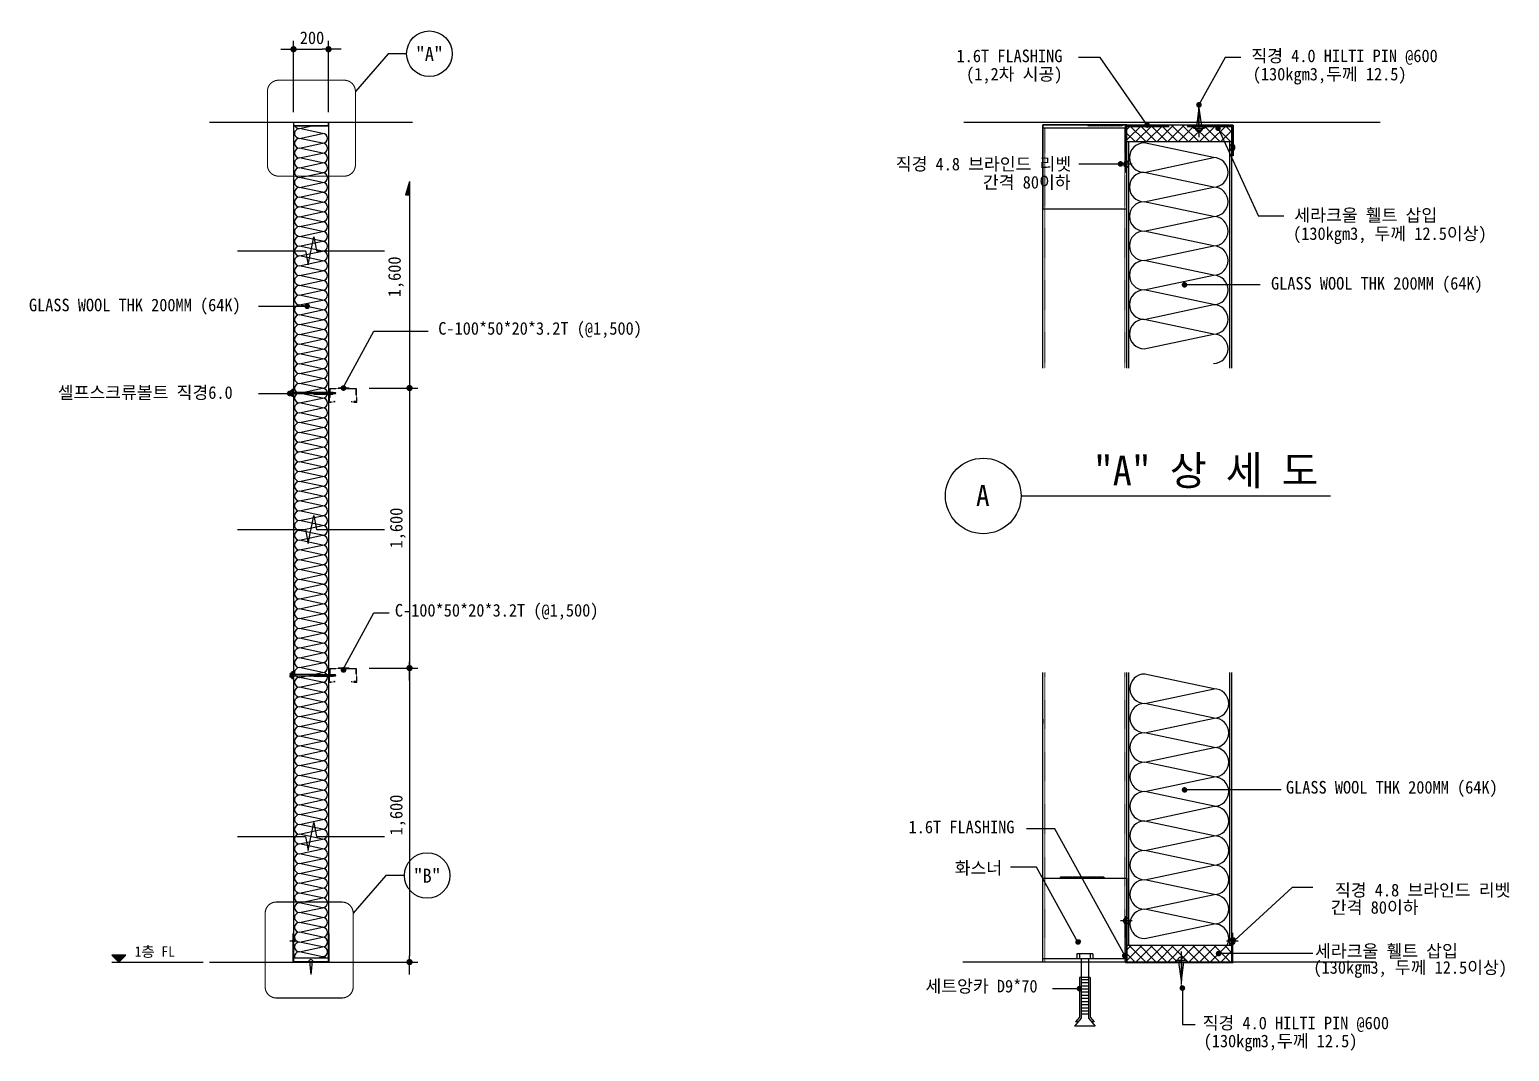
# Model space of a CAD drawing. Header units: millimetres. Extents: x 37538 to 66474, y -29175 to -20683.
# Drawn here: x 59586 to 64870, y -25135 to -21486 of the extents above; entities that cross this region are included whole.
import ezdxf
from ezdxf.enums import TextEntityAlignment as Align

# ---------------------------------------------------------------- set-up
doc = ezdxf.new("R2010")
doc.units = ezdxf.units.MM
doc.header["$MEASUREMENT"] = 0
for name, pattern in [('CEN', [62, 60, -1, 0, -1]), ('DASHDOTX2', [2, 1, -0.5, 0, -0.5]), ('HID', [2, 1.1, -0.9])]:
    doc.linetypes.add(name, pattern=pattern)
doc.layers.get('0').update_dxf_attribs({"linetype": 'CONTINUOUS'})
for name, color, linetype in [('1', 1, 'CONTINUOUS'), ('4', 4, 'CONTINUOUS'), ('A-ELE-7', 7, 'CONTINUOUS'), ('A-INSUL', 8, 'CONTINUOUS'), ('A-잡철-1', 1, 'CONTINUOUS'), ('CEN', 1, 'CEN'), ('F', 6, 'CONTINUOUS'), ('Part', 1, 'CONTINUOUS'), ('SYM-1', 6, 'CONTINUOUS'), ('SYP_RIVET', 6, 'CONTINUOUS'), ('tu', 4, 'CONTINUOUS'), ('W', 3, 'CONTINUOUS'), ('내부글라스울', 3, 'CONTINUOUS'), ('무근', 4, 'CONTINUOUS'), ('무근1', 4, 'CONTINUOUS')]:
    doc.layers.add(name, color=color, linetype=linetype)
for name, color, linetype, lineweight in [('A-DIMS', 7, 'CONTINUOUS', 25), ('A-MKXS-LEAD', 7, 'CONTINUOUS', 25), ('A-MKXS-MAK2', 3, 'DASHDOTX2', 25), ('A-MKXS-TEXT1', 3, 'CONTINUOUS', 25), ('A-MKXS-TEXT2', 7, 'CONTINUOUS', 25), ('A-XXXX-SYMB', 7, 'CONTINUOUS', 25), ('A-XXXX-TXT1', 3, 'CONTINUOUS', 25), ('A-XXXX-TXT2', 3, 'CONTINUOUS', 25)]:
    doc.layers.add(name, color=color, linetype=linetype, lineweight=lineweight)
doc.styles.add('HY울릉도L', font='H2GTRE.TTF')
doc.styles.add('돋움체', font='')
doc.styles.get('돋움체').set_extended_font_data('DotumChe')
doc.dimstyles.new('CDIM', dxfattribs={"dimtxt": 3, "dimasz": 1.5, "dimexe": 2, "dimexo": 1, "dimgap": 1, "dimtad": 1, "dimdec": 0, "dimrnd": 0.5, "dimzin": 0, "dimdsep": 32, "dimlunit": 6, "dimtxsty": 'HY울릉도L', "dimblk1": '_CIDOT', "dimblk2": '_CIDOT', "dimsah": 1, "dimcen": 5.5, "dimclrd": 2, "dimclre": 2, "dimclrt": 7, "dimadec": 0, "dimazin": 0, "dimtfac": 1, "dimtdec": 0, "dimtix": 1, "dimtmove": 2, "dimatfit": 1, "dimldrblk": '_CIDOT', "dimfxl": 1, "dimtolj": 1, "dimtzin": 0, "dimlwd": -1, "dimarcsym": 0})

# ---------------------------------------------------------------- blocks, each defined once
blk = doc.blocks.new('_CIDOT')
at = {"color": 0, "linetype": 'ByBlock'}
blk.add_line((2, 0), (-1, 0), dxfattribs=at)
at = {"color": 0, "linetype": 'ByBlock', "const_width": 0.5}
blk.add_lwpolyline([(-0.25, 0, 1), (0.25, 0, 1)], format="xyb", close=True, dxfattribs=at)
blk = doc.blocks.new('*D136')
at = {"layer": 'A-DIMS', "lineweight": -2, "transparency": 16777216}
for p, q in [((60528.6, -21780.7), (60528.6, -21525.7)), ((60653.6, -21780.7), (60653.6, -21525.7))]:
    blk.add_line(p, q, dxfattribs=at)
at = {"layer": 'A-DIMS', "transparency": 16777216}
blk.add_line((60551.1, -21555.7), (60631.1, -21555.7), dxfattribs=at)
at = {"layer": 'A-DIMS', "transparency": 16777216, "xscale": 22.5, "yscale": 22.5, "zscale": 22.5, "rotation": 180}
blk.add_blockref('_CIDOT', (60528.6, -21555.7), dxfattribs=at)
at = {"layer": 'A-DIMS', "transparency": 16777216, "xscale": 22.5, "yscale": 22.5, "zscale": 22.5}
blk.add_blockref('_CIDOT', (60653.6, -21555.7), dxfattribs=at)
at = {"layer": 'A-DIMS', "color": 3, "transparency": 16777216, "insert": (60594.6, -21515.1), "char_height": 45, "attachment_point": 5, "style": '돋움체'}
blk.add_mtext('\\A1;200', dxfattribs=at)
blk = doc.blocks.new('br')
at = {"layer": 'CEN'}
blk.add_line((-36, 0), (30, 0), dxfattribs=at)
at = {"layer": 'F'}
for p, q in [((-15, 4), (-12, 8)), ((-15, 4), (-11, 0)), ((-15, -4), (-11, 0)), ((-12, 8), (-8, 4)), ((0, 4), (-8, 4)), ((0, 8), (0, -8)), ((-15, -4), (-12, -8)), ((-12, -8), (-8, -4)), ((0, -4), (-8, -4))]:
    blk.add_line(p, q, dxfattribs=at)
blk.add_arc((-2, 0), 8.2, 285.5627, 74.4373, dxfattribs=at)
blk = doc.blocks.new('SY_Pin Fixing')
at = {"layer": 'SYP_RIVET'}
for p, q in [((424304.2, 1008431.4), (424318.8, 1008431.4)), ((424307.2, 1008431.4), (424311.5, 1008385.2)), ((424315.9, 1008431.4), (424311.5, 1008385.2))]:
    blk.add_line(p, q, dxfattribs=at)
blk.add_arc((424311.5, 1008431.3), 7.33, 0.6102, 179.3898, dxfattribs=at)
blk = doc.blocks.new('*D145')
at = {"layer": 'A-DIMS', "lineweight": -2, "transparency": 16777216}
for p, q in [((60798.3, -23765.7), (60972.8, -23765.7)), ((60798.3, -24815.7), (60972.8, -24815.7))]:
    blk.add_line(p, q, dxfattribs=at)
at = {"layer": 'A-DIMS', "transparency": 16777216}
blk.add_line((60942.8, -23788.2), (60942.8, -24793.2), dxfattribs=at)
at = {"layer": 'A-DIMS', "transparency": 16777216, "xscale": 22.5, "yscale": 22.5, "zscale": 22.5}
for p, rotation in [((60942.8, -23765.7), 90), ((60942.8, -24815.7), 270)]:
    blk.add_blockref('_CIDOT', p, dxfattribs=dict(at, rotation=rotation))
at = {"layer": 'A-DIMS', "color": 3, "transparency": 16777216, "insert": (60901, -24290.7), "char_height": 45, "attachment_point": 5, "rotation": 90, "style": '돋움체'}
blk.add_mtext('\\A1;1,600', dxfattribs=at)
blk = doc.blocks.new('*D146')
at = {"layer": 'A-DIMS', "lineweight": -2, "transparency": 16777216}
for p, q in [((60798.3, -22765.7), (60972.8, -22765.7)), ((60798.3, -23765.7), (60972.8, -23765.7))]:
    blk.add_line(p, q, dxfattribs=at)
at = {"layer": 'A-DIMS', "transparency": 16777216}
blk.add_line((60942.8, -22788.2), (60942.8, -23743.2), dxfattribs=at)
at = {"layer": 'A-DIMS', "transparency": 16777216, "xscale": 22.5, "yscale": 22.5, "zscale": 22.5}
for p, rotation in [((60942.8, -22765.7), 90), ((60942.8, -23765.7), 270)]:
    blk.add_blockref('_CIDOT', p, dxfattribs=dict(at, rotation=rotation))
at = {"layer": 'A-DIMS', "color": 3, "transparency": 16777216, "insert": (60901, -23265.7), "char_height": 45, "attachment_point": 5, "rotation": 90, "style": '돋움체'}
blk.add_mtext('\\A1;1,600', dxfattribs=at)
blk = doc.blocks.new('CAP')
at = {"layer": '1'}
for p, q in [((-25104.4, -92805.9), (-25079.4, -92805.9)), ((-25104.4, -92811.9), (-25104.4, -92805.9)), ((-25104.4, -92811.9), (-25079.4, -92811.9)), ((-25104.1, -92811.9), (-25104.1, -92805.9)), ((-25103.4, -92811.9), (-25103.4, -92805.9)), ((-25101.4, -92811.9), (-25101.4, -92805.9)), ((-25099.4, -92805.9), (-25099.4, -92800.6)), ((-25098.4, -92811.9), (-25098.4, -92805.9)), ((-25095.8, -92799.9), (-25087.9, -92799.9)), ((-25095.3, -92805.9), (-25095.3, -92800.6)), ((-25088.3, -92805.9), (-25088.3, -92800.6)), ((-25085.4, -92811.9), (-25085.4, -92805.9)), ((-25084.4, -92805.9), (-25084.4, -92800.6)), ((-25082.4, -92811.9), (-25082.4, -92805.9)), ((-25080.4, -92811.9), (-25080.4, -92805.9)), ((-25079.7, -92811.9), (-25079.7, -92805.9)), ((-25079.4, -92811.9), (-25079.4, -92805.9))]:
    blk.add_line(p, q, dxfattribs=at)
for centre, radius, start, end in [((-25095.6, -92810.1), 10.2, 89.1156, 111.4609), ((-25097.3, -92804.9), 4.68, 64.7955, 115.2045), ((-25091.8, -92808.9), 9.03, 67.193, 112.807), ((-25086.3, -92804.9), 4.68, 64.7955, 115.2045), ((-25088.1, -92810.1), 10.2, 68.5391, 90.8844)]:
    blk.add_arc(centre, radius, start, end, dxfattribs=at)
blk = doc.blocks.new('dafdfaad')
at = {"color": 4}
for p, q in [((2792452.5, 1369243.8), (2792455, 1369246.3)), ((2792452.5, 1369243.8), (2792455, 1369241.3)), ((2792456.3, 1369243.8), (2792452.5, 1369243.8)), ((2792530.1, 1369246.3), (2792455, 1369246.3)), ((2792459, 1369246), (2792455, 1369246.3)), ((2792455, 1369241.3), (2792530.1, 1369241.3)), ((2792456.3, 1369243.8), (2792459.9, 1369241.5)), ((2792461.7, 1369243.1), (2792459, 1369246)), ((2792459.9, 1369241.5), (2792461.7, 1369243.1)), ((2792462.5, 1369247.3), (2792461.5, 1369246.3)), ((2792462.5, 1369240.3), (2792461.5, 1369241.3)), ((2792530.1, 1369247.3), (2792462.5, 1369247.3)), ((2792530.1, 1369240.3), (2792462.5, 1369240.3)), ((2792529.9, 1369246.3), (2792603, 1369246.3)), ((2792529.9, 1369241.3), (2792603, 1369241.3)), ((2792530.1, 1369240.3), (2792530.1, 1369247.3)), ((2792603, 1369253.9), (2792603, 1369233.9)), ((2792605, 1369233.9), (2792605, 1369253.9)), ((2792605, 1369248.9), (2792605.5, 1369248.9)), ((2792605.5, 1369238.9), (2792605, 1369238.9)), ((2792606, 1369248.4), (2792606, 1369247.9)), ((2792606, 1369239.9), (2792606, 1369247.9)), ((2792606, 1369247.9), (2792610.5, 1369247.9)), ((2792610.5, 1369246.4), (2792606, 1369246.4)), ((2792610.5, 1369241.4), (2792606, 1369241.4)), ((2792610.5, 1369239.9), (2792606, 1369239.9)), ((2792606, 1369239.9), (2792606, 1369239.4)), ((2792610.5, 1369246.4), (2792610.9, 1369246.8)), ((2792610.5, 1369246.4), (2792610.9, 1369246.1)), ((2792610.5, 1369241.4), (2792610.9, 1369241.8)), ((2792610.5, 1369241.4), (2792611, 1369240.9)), ((2792611, 1369247.4), (2792611, 1369247.1)), ((2792611, 1369245.7), (2792611, 1369242.1)), ((2792611, 1369240.4), (2792611, 1369240.9))]:
    blk.add_line(p, q, dxfattribs=at)
for centre, start, end in [((2792605.5, 1369248.4), 0, 90), ((2792605.5, 1369239.4), 270, 0), ((2792610.5, 1369247.4), 0, 90), ((2792610.5, 1369240.4), 270, 0), ((2792610.5, 1369247.1), 315, 0), ((2792610.5, 1369245.7), 0, 45), ((2792610.5, 1369242.1), 315, 0)]:
    blk.add_arc(centre, 0.5, start, end, dxfattribs=at)
at = {"layer": '4'}
for p, q in [((2792605, 1369253.9), (2792603, 1369253.9)), ((2792605, 1369233.9), (2792603, 1369233.9))]:
    blk.add_line(p, q, dxfattribs=at)
at = {"layer": '1', "rotation": 270}
blk.add_blockref('CAP', (2885415, 1344152.1), dxfattribs=at)
blk = doc.blocks.new('hilti11')
at = {"color": 2}
for p, q in [((2787254.1, 1365051.3), (2787241.1, 1365051.3)), ((2787241.1, 1365049.3), (2787241.1, 1365051.3)), ((2787241.1, 1365049.3), (2787254.1, 1365049.3)), ((2787247.6, 1365027.3), (2787244.7, 1365049.3)), ((2787247.6, 1365061), (2787247.6, 1365062.1)), ((2787247.6, 1365023.6), (2787247.6, 1365060.6)), ((2787247.6, 1365049.3), (2787247.6, 1365027.3)), ((2787247.6, 1365027.3), (2787250.6, 1365049.3)), ((2787254.1, 1365049.3), (2787254.1, 1365051.3)), ((2787247.6, 1365021.8), (2787247.6, 1365022.9))]:
    blk.add_line(p, q, dxfattribs=at)
blk.add_arc((2787247.6, 1365050.8), 4.53, 6.7329, 173.2671, dxfattribs=at)
blk = doc.blocks.new('DFADFD')
at = {"color": 6}
for p, q in [((3494128.2, -176941.8), (3494128.2, -176922.8)), ((3494128.2, -176922.8), (3494134, -176922.8)), ((3494128.2, -176925.8), (3494134, -176925.8)), ((3494134, -176941.8), (3494134, -176922.8)), ((3494156.4, -176938.8), (3494156.4, -176925.8)), ((3494156.4, -176925.8), (3494203.4, -176925.8)), ((3494203.4, -176925.8), (3494209.2, -176921.1)), ((3494204.7, -176927.8), (3494214.1, -176920.1)), ((3494209.2, -176924.1), (3494209.2, -176921.1)), ((3494214.1, -176944.5), (3494214.1, -176920.1)), ((3494128.2, -176938.8), (3494134, -176938.8)), ((3494128.2, -176941.8), (3494134, -176941.8)), ((3494134, -176927.8), (3494204.7, -176927.8)), ((3494134, -176936.8), (3494204.7, -176936.8)), ((3494156.4, -176938.8), (3494203.4, -176938.8)), ((3494159, -176936.8), (3494159, -176927.8)), ((3494162.7, -176936.8), (3494162.7, -176927.8)), ((3494166.5, -176936.8), (3494166.5, -176927.8)), ((3494170.2, -176936.8), (3494170.2, -176927.8)), ((3494174, -176936.8), (3494174, -176927.8)), ((3494177.7, -176936.8), (3494177.7, -176927.8)), ((3494181.5, -176936.8), (3494181.5, -176927.8)), ((3494185.2, -176936.8), (3494185.2, -176927.8)), ((3494189, -176936.8), (3494189, -176927.8)), ((3494192.7, -176936.8), (3494192.7, -176927.8)), ((3494196.5, -176936.8), (3494196.5, -176927.8)), ((3494200.2, -176936.8), (3494200.2, -176927.8)), ((3494203.4, -176938.8), (3494209.2, -176943.5)), ((3494204.7, -176936.8), (3494214.1, -176944.5)), ((3494209.2, -176943.5), (3494209.2, -176940.5))]:
    blk.add_line(p, q, dxfattribs=at)

msp = doc.modelspace()

# ---------------------------------------------------------------- hatches: boundary and pattern name
at = {"layer": 'A-DIMS'}
h = msp.add_hatch(color=256, dxfattribs=at)
h.dxf.hatch_style = 1
h.paths.add_polyline_path([(60942.8, -22027.6), (60928.6, -22075.7), (60942.8, -22075.7)])
at = {"layer": 'A-MKXS-LEAD'}
h = msp.add_hatch(color=256, dxfattribs=at)
h.dxf.hatch_style = 1
h.paths.add_polyline_path([(63568.8, -21826, -1), (63582.3, -21826, -1)])
h = msp.add_hatch(color=256, dxfattribs=at)
h.dxf.hatch_style = 1
h.paths.add_polyline_path([(63822.8, -21836.4, -1), (63836.3, -21836.4, -1)])
h = msp.add_hatch(color=256, dxfattribs=at)
h.dxf.hatch_style = 1
h.paths.add_polyline_path([(63474.5, -21965.3, -1), (63488, -21965.3, -1)])
h = msp.add_hatch(color=256, dxfattribs=at)
h.dxf.hatch_style = 1
h.paths.add_polyline_path([(63703.1, -22396.1, -1), (63716.7, -22396.1, -1)])
h = msp.add_hatch(color=256, dxfattribs=at)
h.dxf.hatch_style = 1
h.paths.add_polyline_path([(63703.1, -24199.8, -1), (63716.7, -24199.8, -1)])
h = msp.add_hatch(color=256, dxfattribs=at)
h.dxf.hatch_style = 1
h.paths.add_polyline_path([(63324.7, -24742.6, -1), (63338.2, -24742.6, -1)])
h = msp.add_hatch(color=256, dxfattribs=at)
h.dxf.hatch_style = 1
h.paths.add_polyline_path([(63824.8, -24784.6, -1), (63838.3, -24784.6, -1)])
h = msp.add_hatch(color=256, dxfattribs=at)
h.dxf.hatch_style = 1
h.paths.add_polyline_path([(63877.1, -24736.9, -1), (63890.6, -24736.9, -1)])
h = msp.add_hatch(color=256, dxfattribs=at)
h.dxf.hatch_style = 1
h.paths.add_polyline_path([(63489.7, -24792.7, -1), (63503.2, -24792.7, -1)])
h = msp.add_hatch(color=256, dxfattribs=at)
h.dxf.hatch_style = 1
h.paths.add_polyline_path([(63327.8, -24910.6, -1), (63341.3, -24910.6, -1)])
h = msp.add_hatch(color=256, dxfattribs=at)
h.dxf.hatch_style = 1
h.paths.add_polyline_path([(63695.4, -24908.8, -1), (63708.9, -24908.8, -1)])
at = {"layer": 'A-XXXX-SYMB'}
msp.add_hatch(color=256, dxfattribs=at).paths.add_polyline_path([(59905.2, -24815.7), (59930.2, -24790.7), (59880.2, -24790.7)])

# ---------------------------------------------------------------- linework, layer by layer
at = {"color": 3}
for p, q in [((60528.6, -21817.3), (60528.6, -24814.1)), ((60653.6, -21817.3), (60653.6, -24814.1)), ((60653.6, -21829.8), (60528.6, -21829.8))]:
    msp.add_line(p, q, dxfattribs=at)
at = {"color": 0}
for p, q in [((63204, -22694.7), (63204, -21825.3)), ((63204, -21825.3), (63504, -21825.3)), ((63504, -21825.3), (63204, -21825.3)), ((63504, -21825.3), (63204, -21825.3)), ((63204, -21825.3), (63204, -22125.3)), ((63504, -21825.3), (63204, -21825.3)), ((63504, -21837.3), (63204, -21837.3)), ((63504, -22694.7), (63504, -21825.3)), ((63504, -22125.3), (63504, -21825.3)), ((63204, -22125.3), (63504, -22125.3)), ((63204, -24815.7), (63204, -23781.9)), ((63504, -24815.7), (63504, -23781.9)), ((63204, -24815.7), (63204, -24515.7)), ((63204, -24515.7), (63504, -24515.7)), ((63504, -24515.7), (63504, -24815.7)), ((63504, -24803.7), (63204, -24803.7)), ((63504, -24815.7), (63204, -24815.7)), ((63504, -24815.7), (63204, -24815.7)), ((63504, -24815.7), (63204, -24815.7))]:
    msp.add_line(p, q, dxfattribs=at)
at = {"color": 4}
for p, q in [((63504, -22694.7), (63504, -21825.3)), ((63504, -21825.3), (63879, -21825.3)), ((63879, -22694.7), (63879, -21825.3)), ((63879, -22694.7), (63879, -21825.3)), ((63504, -21885.3), (63879, -21885.3)), ((63510.9, -22694.7), (63510.9, -21885.3)), ((63872.1, -22694.7), (63872.1, -21885.3)), ((63504, -24215.7), (63504, -23781.9)), ((63510.9, -24755.7), (63510.9, -23781.9)), ((63872.1, -24755.7), (63872.1, -23781.9)), ((63879, -24755.7), (63879, -23781.9)), ((63879, -24755.7), (63879, -23781.9)), ((63504, -24755.7), (63879, -24755.7)), ((63879, -24815.7), (63504, -24815.7)), ((63504, -24815.7), (63879, -24815.7))]:
    msp.add_line(p, q, dxfattribs=at)
at = {"color": 5}
for p, q in [((63504, -21879.8), (63558.5, -21825.3)), ((63504, -21841.9), (63520.6, -21825.3)), ((63533.3, -21885.3), (63504, -21856.1)), ((63571.2, -21885.3), (63511.2, -21825.3)), ((63536.4, -21885.3), (63596.4, -21825.3)), ((63609.1, -21885.3), (63549.1, -21825.3)), ((63574.3, -21885.3), (63634.3, -21825.3)), ((63646.9, -21885.3), (63586.9, -21825.3)), ((63612.1, -21885.3), (63672.1, -21825.3)), ((63684.8, -21885.3), (63624.8, -21825.3)), ((63650, -21885.3), (63710, -21825.3)), ((63722.7, -21885.3), (63662.7, -21825.3)), ((63687.9, -21885.3), (63747.9, -21825.3)), ((63760.6, -21885.3), (63700.6, -21825.3)), ((63725.8, -21885.3), (63785.8, -21825.3)), ((63798.5, -21885.3), (63738.5, -21825.3)), ((63763.7, -21885.3), (63823.7, -21825.3)), ((63836.3, -21885.3), (63776.3, -21825.3)), ((63801.5, -21885.3), (63861.5, -21825.3)), ((63874.2, -21885.3), (63814.2, -21825.3)), ((63839.4, -21885.3), (63879, -21845.7)), ((63879, -21852.3), (63852.1, -21825.3)), ((63504, -24810.2), (63558.5, -24755.7)), ((63504, -24772.3), (63520.6, -24755.7)), ((63571.2, -24815.7), (63511.2, -24755.7)), ((63536.4, -24815.7), (63596.4, -24755.7)), ((63609.1, -24815.7), (63549.1, -24755.7)), ((63574.3, -24815.7), (63634.3, -24755.7)), ((63646.9, -24815.7), (63586.9, -24755.7)), ((63612.1, -24815.7), (63672.1, -24755.7)), ((63684.8, -24815.7), (63624.8, -24755.7)), ((63650, -24815.7), (63710, -24755.7)), ((63722.7, -24815.7), (63662.7, -24755.7)), ((63687.9, -24815.7), (63747.9, -24755.7)), ((63760.6, -24815.7), (63700.6, -24755.7)), ((63725.8, -24815.7), (63785.8, -24755.7)), ((63798.5, -24815.7), (63738.5, -24755.7)), ((63763.7, -24815.7), (63823.7, -24755.7)), ((63836.3, -24815.7), (63776.3, -24755.7)), ((63801.5, -24815.7), (63861.5, -24755.7)), ((63874.2, -24815.7), (63814.2, -24755.7)), ((63839.4, -24815.7), (63879, -24776.1)), ((63879, -24782.6), (63852.1, -24755.7)), ((63533.3, -24815.7), (63504, -24786.4)), ((63877.3, -24815.7), (63879, -24814))]:
    msp.add_line(p, q, dxfattribs=at)
at = {"color": 2, "linetype": 'HID', "ltscale": 0.3}
for p, q in [((60755.2, -22765.7), (60655.2, -22765.7)), ((60655.2, -22765.7), (60655.2, -22815.7)), ((60752, -22768.9), (60658.4, -22768.9)), ((60658.4, -22768.9), (60658.4, -22812.5)), ((60752, -22812.5), (60752, -22768.9)), ((60755.2, -22815.7), (60755.2, -22765.7)), ((60655.2, -22815.7), (60675.2, -22815.7)), ((60658.4, -22812.5), (60675.2, -22812.5)), ((60675.2, -22812.5), (60675.2, -22815.7)), ((60735.2, -22812.5), (60752, -22812.5)), ((60735.2, -22812.5), (60735.2, -22815.7)), ((60735.2, -22815.7), (60755.2, -22815.7)), ((60755.2, -23765.7), (60655.2, -23765.7)), ((60655.2, -23765.7), (60655.2, -23815.7)), ((60752, -23768.9), (60658.4, -23768.9)), ((60658.4, -23768.9), (60658.4, -23812.5)), ((60752, -23812.5), (60752, -23768.9)), ((60755.2, -23815.7), (60755.2, -23765.7)), ((60655.2, -23815.7), (60675.2, -23815.7)), ((60658.4, -23812.5), (60675.2, -23812.5)), ((60675.2, -23812.5), (60675.2, -23815.7)), ((60735.2, -23812.5), (60752, -23812.5)), ((60735.2, -23812.5), (60735.2, -23815.7)), ((60735.2, -23815.7), (60755.2, -23815.7))]:
    msp.add_line(p, q, dxfattribs=at)
at = {"color": 3}
for points in [[(60528.6, -21829.8), (60653.6, -21829.8), (60653.6, -21817.3), (60528.6, -21817.3)], [(60528.6, -24814.1), (60653.6, -24814.1), (60653.6, -24801.6), (60528.6, -24801.6)]]:
    msp.add_lwpolyline(points, close=True, dxfattribs=at)
at = {"color": 2, "const_width": 5.14, "flags": 128}
for points in [[(63655.4, -21829), (63501.7, -21829), (63501.7, -21996.4)], [(63881.4, -21936.4), (63881.4, -21829), (63719.3, -21829)], [(63881.4, -24710.7), (63881.4, -24818.3), (63501.3, -24818.3), (63501.3, -24650.7)]]:
    msp.add_lwpolyline(points, dxfattribs=at)
at = {"color": 2}
for centre, start, end in [((63367.7, -21822.3), 207.3785, 332.6215), ((63373.7, -21822.3), 242.8696, 332.6215), ((63380.3, -21822.3), 239.8795, 332.6215), ((63386.3, -21822.3), 242.8696, 332.6215), ((63392.3, -21822.3), 242.8696, 332.6215), ((63398.8, -21822.3), 239.8795, 332.6215), ((63404.8, -21822.3), 242.8696, 332.6215), ((63411.4, -21822.3), 239.8795, 332.6215), ((63417.4, -21822.3), 242.8696, 332.6215), ((63417.4, -21822.3), 242.8696, 332.6215), ((63423.4, -21822.3), 242.8696, 332.6215), ((63430, -21822.3), 239.8795, 332.6215), ((63436, -21822.3), 242.8696, 332.6215), ((63442, -21822.3), 242.8696, 332.6215), ((63448.6, -21822.3), 239.8795, 332.6215), ((63454.6, -21822.3), 242.8696, 332.6215), ((63461.2, -21822.3), 239.8795, 332.6215), ((63467.1, -21822.3), 242.8696, 332.6215), ((63467.1, -21822.3), 242.8696, 332.6215), ((63473.1, -21822.3), 242.8696, 332.6215), ((63479.7, -21822.3), 239.8795, 332.6215), ((63485.7, -21822.3), 242.8696, 332.6215), ((63270.1, -24518.7), 27.3785, 152.6215), ((63276.1, -24518.7), 27.3785, 117.1304), ((63282.7, -24518.7), 27.3785, 120.1205), ((63288.7, -24518.7), 27.3785, 117.1304), ((63294.7, -24518.7), 27.3785, 117.1304), ((63301.3, -24518.7), 27.3785, 120.1205), ((63307.2, -24518.7), 27.3785, 117.1304), ((63313.8, -24518.7), 27.3785, 120.1205), ((63319.8, -24518.7), 27.3785, 117.1304), ((63319.8, -24518.7), 27.3785, 117.1304), ((63325.8, -24518.7), 27.3785, 117.1304), ((63332.4, -24518.7), 27.3785, 120.1205), ((63338.4, -24518.7), 27.3785, 117.1304), ((63344.4, -24518.7), 27.3785, 117.1304), ((63351, -24518.7), 27.3785, 120.1205), ((63357, -24518.7), 27.3785, 117.1304), ((63363.6, -24518.7), 27.3785, 120.1205), ((63369.6, -24518.7), 27.3785, 117.1304), ((63369.6, -24518.7), 27.3785, 117.1304), ((63375.6, -24518.7), 27.3785, 117.1304), ((63382.1, -24518.7), 27.3785, 120.1205), ((63388.1, -24518.7), 27.3785, 117.1304), ((63394.1, -24518.7), 27.3785, 117.1304), ((63400.7, -24518.7), 27.3785, 120.1205), ((63406.7, -24518.7), 27.3785, 117.1304), ((63413.3, -24518.7), 27.3785, 120.1205), ((63419.3, -24518.7), 27.3785, 117.1304)]:
    msp.add_arc(centre, 6.57, start, end, dxfattribs=at)
at = {"layer": 'A-DIMS'}
for p, q in [((60942.8, -22027.6), (60928.6, -22075.7)), ((60942.8, -22027.6), (60942.8, -22754.9)), ((60928.6, -22075.7), (60942.8, -22075.7))]:
    msp.add_line(p, q, dxfattribs=at)
at = {"layer": 'A-ELE-7'}
for points in [[(63503.9, -21996.4), (63499.1, -21996.4), (63499.1, -21826.6), (63655.4, -21826.6)], [(63503.9, -21996.4), (63503.9, -21831.4), (63655.4, -21831.4)], [(63719.3, -21826.6), (63883.8, -21826.6), (63883.8, -21936.4), (63879, -21936.4)], [(63719.3, -21831.4), (63879, -21831.4), (63879, -21936.4)]]:
    msp.add_lwpolyline(points, dxfattribs=at)
at = {"layer": 'A-INSUL'}
for points in [[(60632.4, -21891.6, 1), (60632.4, -21856.6), (60549.9, -21839.1, 1), (60549.9, -21874.1), (60632.4, -21856.6)], [(60534.4, -21829.8, 0.277599), (60549.9, -21839.1), (60593.7, -21829.8)], [(60632.4, -21926.6, 1), (60632.4, -21891.6), (60549.9, -21874.1, 1), (60549.9, -21909.1), (60632.4, -21891.6)], [(60632.4, -21961.6, 1), (60632.4, -21926.6), (60549.9, -21909.1, 1), (60549.9, -21944.1), (60632.4, -21926.6)], [(63813.1, -22047.9, 1), (63813.1, -21942.9), (63565.6, -21890.4, 1), (63565.6, -21995.4), (63813.1, -21942.9)], [(60632.4, -21996.6, 1), (60632.4, -21961.6), (60549.9, -21944.1, 1), (60549.9, -21979.1), (60632.4, -21961.6)], [(60632.4, -22031.6, 1), (60632.4, -21996.6), (60549.9, -21979.1, 1), (60549.9, -22014.1), (60632.4, -21996.6)], [(60632.4, -22066.6, 1), (60632.4, -22031.6), (60549.9, -22014.1, 1), (60549.9, -22049.1), (60632.4, -22031.6)], [(63813.1, -22152.9, 1), (63813.1, -22047.9), (63565.6, -21995.4, 1), (63565.6, -22100.4), (63813.1, -22047.9)], [(60632.4, -22101.6, 1), (60632.4, -22066.6), (60549.9, -22049.1, 1), (60549.9, -22084.1), (60632.4, -22066.6)], [(60632.4, -22136.6, 1), (60632.4, -22101.6), (60549.9, -22084.1, 1), (60549.9, -22119.1), (60632.4, -22101.6)], [(60632.4, -22171.6, 1), (60632.4, -22136.6), (60549.9, -22119.1, 1), (60549.9, -22154.1), (60632.4, -22136.6)], [(63813.1, -22257.9, 1), (63813.1, -22152.9), (63565.6, -22100.4, 1), (63565.6, -22205.4), (63813.1, -22152.9)], [(60632.4, -22206.6, 1), (60632.4, -22171.6), (60549.9, -22154.1, 1), (60549.9, -22189.1), (60632.4, -22171.6)], [(60632.4, -22241.6, 1), (60632.4, -22206.6), (60549.9, -22189.1, 1), (60549.9, -22224.1), (60632.4, -22206.6)], [(60632.4, -22276.6, 1), (60632.4, -22241.6), (60549.9, -22224.1, 1), (60549.9, -22259.1), (60632.4, -22241.6)], [(63813.1, -22362.9, 1), (63813.1, -22257.9), (63565.6, -22205.4, 1), (63565.6, -22310.4), (63813.1, -22257.9)], [(60632.4, -22311.6, 1), (60632.4, -22276.6), (60549.9, -22259.1, 1), (60549.9, -22294.1), (60632.4, -22276.6)], [(60632.4, -22346.6, 1), (60632.4, -22311.6), (60549.9, -22294.1, 1), (60549.9, -22329.1), (60632.4, -22311.6)], [(60632.4, -22381.6, 1), (60632.4, -22346.6), (60549.9, -22329.1, 1), (60549.9, -22364.1), (60632.4, -22346.6)], [(63813.1, -22467.9, 1), (63813.1, -22362.9), (63565.6, -22310.4, 1), (63565.6, -22415.4), (63813.1, -22362.9)], [(60632.4, -22416.6, 1), (60632.4, -22381.6), (60549.9, -22364.1, 1), (60549.9, -22399.1), (60632.4, -22381.6)], [(60632.4, -22451.6, 1), (60632.4, -22416.6), (60549.9, -22399.1, 1), (60549.9, -22434.1), (60632.4, -22416.6)], [(60632.4, -22486.6, 1), (60632.4, -22451.6), (60549.9, -22434.1, 1), (60549.9, -22469.1), (60632.4, -22451.6)], [(63813.1, -22572.9, 1), (63813.1, -22467.9), (63565.6, -22415.4, 1), (63565.6, -22520.4), (63813.1, -22467.9)], [(60632.4, -22521.6, 1), (60632.4, -22486.6), (60549.9, -22469.1, 1), (60549.9, -22504.1), (60632.4, -22486.6)], [(60632.4, -22556.6, 1), (60632.4, -22521.6), (60549.9, -22504.1, 1), (60549.9, -22539.1), (60632.4, -22521.6)], [(60632.4, -22591.6, 1), (60632.4, -22556.6), (60549.9, -22539.1, 1), (60549.9, -22574.1), (60632.4, -22556.6)], [(63813.1, -22677.9, 1), (63813.1, -22572.9), (63565.6, -22520.4, 1), (63565.6, -22625.4), (63813.1, -22572.9)], [(60632.4, -22626.6, 1), (60632.4, -22591.6), (60549.9, -22574.1, 1), (60549.9, -22609.1), (60632.4, -22591.6)], [(60632.4, -22661.6, 1), (60632.4, -22626.6), (60549.9, -22609.1, 1), (60549.9, -22644.1), (60632.4, -22626.6)], [(60632.4, -22696.6, 1), (60632.4, -22661.6), (60549.9, -22644.1, 1), (60549.9, -22679.1), (60632.4, -22661.6)], [(60632.4, -22731.6, 1), (60632.4, -22696.6), (60549.9, -22679.1, 1), (60549.9, -22714.1), (60632.4, -22696.6)], [(60632.4, -22766.6, 1), (60632.4, -22731.6), (60549.9, -22714.1, 1), (60549.9, -22749.1), (60632.4, -22731.6)], [(60632.4, -22801.6, 1), (60632.4, -22766.6), (60549.9, -22749.1, 1), (60549.9, -22784.1), (60632.4, -22766.6)], [(60632.4, -22836.6, 1), (60632.4, -22801.6), (60549.9, -22784.1, 1), (60549.9, -22819.1), (60632.4, -22801.6)], [(60632.4, -22871.6, 1), (60632.4, -22836.6), (60549.9, -22819.1, 1), (60549.9, -22854.1), (60632.4, -22836.6)], [(60632.4, -22906.6, 1), (60632.4, -22871.6), (60549.9, -22854.1, 1), (60549.9, -22889.1), (60632.4, -22871.6)], [(60632.4, -22941.6, 1), (60632.4, -22906.6), (60549.9, -22889.1, 1), (60549.9, -22924.1), (60632.4, -22906.6)], [(60632.4, -22976.6, 1), (60632.4, -22941.6), (60549.9, -22924.1, 1), (60549.9, -22959.1), (60632.4, -22941.6)], [(60632.4, -23011.6, 1), (60632.4, -22976.6), (60549.9, -22959.1, 1), (60549.9, -22994.1), (60632.4, -22976.6)], [(60632.4, -23046.6, 1), (60632.4, -23011.6), (60549.9, -22994.1, 1), (60549.9, -23029.1), (60632.4, -23011.6)], [(60632.4, -23081.6, 1), (60632.4, -23046.6), (60549.9, -23029.1, 1), (60549.9, -23064.1), (60632.4, -23046.6)], [(60632.4, -23116.6, 1), (60632.4, -23081.6), (60549.9, -23064.1, 1), (60549.9, -23099.1), (60632.4, -23081.6)], [(60632.4, -23151.6, 1), (60632.4, -23116.6), (60549.9, -23099.1, 1), (60549.9, -23134.1), (60632.4, -23116.6)], [(60632.4, -23186.6, 1), (60632.4, -23151.6), (60549.9, -23134.1, 1), (60549.9, -23169.1), (60632.4, -23151.6)], [(60632.4, -23221.6, 1), (60632.4, -23186.6), (60549.9, -23169.1, 1), (60549.9, -23204.1), (60632.4, -23186.6)], [(60632.4, -23256.6, 1), (60632.4, -23221.6), (60549.9, -23204.1, 1), (60549.9, -23239.1), (60632.4, -23221.6)], [(60632.4, -23291.6, 1), (60632.4, -23256.6), (60549.9, -23239.1, 1), (60549.9, -23274.1), (60632.4, -23256.6)], [(60632.4, -23326.6, 1), (60632.4, -23291.6), (60549.9, -23274.1, 1), (60549.9, -23309.1), (60632.4, -23291.6)], [(60632.4, -23361.6, 1), (60632.4, -23326.6), (60549.9, -23309.1, 1), (60549.9, -23344.1), (60632.4, -23326.6)], [(60632.4, -23396.6, 1), (60632.4, -23361.6), (60549.9, -23344.1, 1), (60549.9, -23379.1), (60632.4, -23361.6)], [(60632.4, -23431.6, 1), (60632.4, -23396.6), (60549.9, -23379.1, 1), (60549.9, -23414.1), (60632.4, -23396.6)], [(60632.4, -23466.6, 1), (60632.4, -23431.6), (60549.9, -23414.1, 1), (60549.9, -23449.1), (60632.4, -23431.6)], [(60632.4, -23501.6, 1), (60632.4, -23466.6), (60549.9, -23449.1, 1), (60549.9, -23484.1), (60632.4, -23466.6)], [(60632.4, -23536.6, 1), (60632.4, -23501.6), (60549.9, -23484.1, 1), (60549.9, -23519.1), (60632.4, -23501.6)], [(60632.4, -23571.6, 1), (60632.4, -23536.6), (60549.9, -23519.1, 1), (60549.9, -23554.1), (60632.4, -23536.6)], [(60632.4, -23606.6, 1), (60632.4, -23571.6), (60549.9, -23554.1, 1), (60549.9, -23589.1), (60632.4, -23571.6)], [(60632.4, -23641.6, 1), (60632.4, -23606.6), (60549.9, -23589.1, 1), (60549.9, -23624.1), (60632.4, -23606.6)], [(60632.4, -23676.6, 1), (60632.4, -23641.6), (60549.9, -23624.1, 1), (60549.9, -23659.1), (60632.4, -23641.6)], [(60632.4, -23711.6, 1), (60632.4, -23676.6), (60549.9, -23659.1, 1), (60549.9, -23694.1), (60632.4, -23676.6)], [(60632.4, -23746.6, 1), (60632.4, -23711.6), (60549.9, -23694.1, 1), (60549.9, -23729.1), (60632.4, -23711.6)], [(60632.4, -23781.6, 1), (60632.4, -23746.6), (60549.9, -23729.1, 1), (60549.9, -23764.1), (60632.4, -23746.6)], [(60632.4, -23816.6, 1), (60632.4, -23781.6), (60549.9, -23764.1, 1), (60549.9, -23799.1), (60632.4, -23781.6)], [(60632.4, -23851.6, 1), (60632.4, -23816.6), (60549.9, -23799.1, 1), (60549.9, -23834.1), (60632.4, -23816.6)], [(63815.1, -23944.5, 1), (63815.1, -23839.5), (63567.6, -23787, 1), (63567.6, -23892), (63815.1, -23839.5)], [(60632.4, -23886.6, 1), (60632.4, -23851.6), (60549.9, -23834.1, 1), (60549.9, -23869.1), (60632.4, -23851.6)], [(60632.4, -23921.6, 1), (60632.4, -23886.6), (60549.9, -23869.1, 1), (60549.9, -23904.1), (60632.4, -23886.6)], [(60632.4, -23956.6, 1), (60632.4, -23921.6), (60549.9, -23904.1, 1), (60549.9, -23939.1), (60632.4, -23921.6)], [(63815.1, -24049.5, 1), (63815.1, -23944.5), (63567.6, -23892, 1), (63567.6, -23997), (63815.1, -23944.5)], [(60632.4, -23991.6, 1), (60632.4, -23956.6), (60549.9, -23939.1, 1), (60549.9, -23974.1), (60632.4, -23956.6)], [(60632.4, -24026.6, 1), (60632.4, -23991.6), (60549.9, -23974.1, 1), (60549.9, -24009.1), (60632.4, -23991.6)], [(60632.4, -24061.6, 1), (60632.4, -24026.6), (60549.9, -24009.1, 1), (60549.9, -24044.1), (60632.4, -24026.6)], [(63815.1, -24154.5, 1), (63815.1, -24049.5), (63567.6, -23997, 1), (63567.6, -24102), (63815.1, -24049.5)], [(60632.4, -24096.6, 1), (60632.4, -24061.6), (60549.9, -24044.1, 1), (60549.9, -24079.1), (60632.4, -24061.6)], [(60632.4, -24131.6, 1), (60632.4, -24096.6), (60549.9, -24079.1, 1), (60549.9, -24114.1), (60632.4, -24096.6)], [(60632.4, -24166.6, 1), (60632.4, -24131.6), (60549.9, -24114.1, 1), (60549.9, -24149.1), (60632.4, -24131.6)], [(63815.1, -24259.5, 1), (63815.1, -24154.5), (63567.6, -24102, 1), (63567.6, -24207), (63815.1, -24154.5)], [(60632.4, -24201.6, 1), (60632.4, -24166.6), (60549.9, -24149.1, 1), (60549.9, -24184.1), (60632.4, -24166.6)], [(60632.4, -24236.6, 1), (60632.4, -24201.6), (60549.9, -24184.1, 1), (60549.9, -24219.1), (60632.4, -24201.6)], [(60632.4, -24271.6, 1), (60632.4, -24236.6), (60549.9, -24219.1, 1), (60549.9, -24254.1), (60632.4, -24236.6)], [(63815.1, -24364.5, 1), (63815.1, -24259.5), (63567.6, -24207, 1), (63567.6, -24312), (63815.1, -24259.5)], [(60632.4, -24306.6, 1), (60632.4, -24271.6), (60549.9, -24254.1, 1), (60549.9, -24289.1), (60632.4, -24271.6)], [(60632.4, -24341.6, 1), (60632.4, -24306.6), (60549.9, -24289.1, 1), (60549.9, -24324.1), (60632.4, -24306.6)], [(60632.4, -24376.6, 1), (60632.4, -24341.6), (60549.9, -24324.1, 1), (60549.9, -24359.1), (60632.4, -24341.6)], [(63815.1, -24469.5, 1), (63815.1, -24364.5), (63567.6, -24312, 1), (63567.6, -24417), (63815.1, -24364.5)], [(60632.4, -24411.6, 1), (60632.4, -24376.6), (60549.9, -24359.1, 1), (60549.9, -24394.1), (60632.4, -24376.6)], [(60632.4, -24446.6, 1), (60632.4, -24411.6), (60549.9, -24394.1, 1), (60549.9, -24429.1), (60632.4, -24411.6)], [(60632.4, -24481.6, 1), (60632.4, -24446.6), (60549.9, -24429.1, 1), (60549.9, -24464.1), (60632.4, -24446.6)], [(63815.1, -24574.5, 1), (63815.1, -24469.5), (63567.6, -24417, 1), (63567.6, -24522), (63815.1, -24469.5)], [(63815.1, -24574.5, 1), (63815.1, -24469.5), (63567.6, -24417, 1), (63567.6, -24522), (63815.1, -24469.5)], [(60632.4, -24516.6, 1), (60632.4, -24481.6), (60549.9, -24464.1, 1), (60549.9, -24499.1), (60632.4, -24481.6)], [(60632.4, -24551.6, 1), (60632.4, -24516.6), (60549.9, -24499.1, 1), (60549.9, -24534.1), (60632.4, -24516.6)], [(60632.4, -24586.6, 1), (60632.4, -24551.6), (60549.9, -24534.1, 1), (60549.9, -24569.1), (60632.4, -24551.6)], [(63815.1, -24679.5, 1), (63815.1, -24574.5), (63567.6, -24522, 1), (63567.6, -24627), (63815.1, -24574.5)], [(60632.4, -24621.6, 1), (60632.4, -24586.6), (60549.9, -24569.1, 1), (60549.9, -24604.1), (60632.4, -24586.6)], [(60632.4, -24656.6, 1), (60632.4, -24621.6), (60549.9, -24604.1, 1), (60549.9, -24639.1), (60632.4, -24621.6)], [(60632.4, -24691.6, 1), (60632.4, -24656.6), (60549.9, -24639.1, 1), (60549.9, -24674.1), (60632.4, -24656.6)], [(63861.9, -24755.7, 0.559261), (63815.1, -24679.5), (63567.6, -24627, 1), (63567.6, -24732), (63815.1, -24679.5)], [(60632.4, -24726.6, 1), (60632.4, -24691.6), (60549.9, -24674.1, 1), (60549.9, -24709.1), (60632.4, -24691.6)], [(60632.4, -24761.6, 1), (60632.4, -24726.6), (60549.9, -24709.1, 1), (60549.9, -24744.1), (60632.4, -24726.6)], [(60632.4, -24796.6, 1), (60632.4, -24761.6), (60549.9, -24744.1, 1), (60549.9, -24779.1), (60632.4, -24761.6)], [(60644.6, -24801.6, 0.196262), (60632.4, -24796.6), (60549.9, -24779.1, 0.501863), (60533.1, -24801.6, 0.501863)]]:
    msp.add_lwpolyline(points, format="xyb", dxfattribs=at)
msp.add_lwpolyline([(60608.8, -24801.6), (60632.4, -24796.6)], dxfattribs=at)
at = {"layer": 'A-MKXS-LEAD'}
for p, q in [((63409.1, -21584.9), (63330.7, -21584.9)), ((63577.6, -21828.2), (63409.1, -21584.9)), ((63855, -21584.9), (63761.4, -21754.3)), ((63910.6, -21584.9), (63855, -21584.9)), ((63829.5, -21837.5), (63973.6, -22151.7)), ((63481.3, -21966.4), (63332, -21966.4)), ((64064.4, -22151.7), (63973.6, -22151.7)), ((63980.4, -22397.2), (63709.9, -22397.2)), ((60403.1, -22473.4), (60582.5, -22473.4)), ((60705.2, -22765.7), (60815.3, -22562.3)), ((60815.3, -22562.3), (61009.1, -22562.3)), ((60403.1, -22785), (60520.3, -22785)), ((60705.2, -23772.4), (60815.3, -23569)), ((60815.3, -23569), (60870.2, -23569)), ((64055.2, -24200.9), (63709.9, -24200.9)), ((63246.9, -24340.5), (63145.6, -24340.5)), ((63498.5, -24794.9), (63246.9, -24340.5)), ((63181.6, -24477.1), (63088.6, -24477.1)), ((63329.4, -24744.1), (63181.6, -24477.1)), ((63889.4, -24737.1), (64094.1, -24549.9)), ((64167.6, -24549.9), (64094.1, -24549.9)), ((63833, -24784.2), (64167.6, -24784.2)), ((63238, -24910.6), (63334.5, -24910.6)), ((63702.2, -24908.8), (63702.2, -25038.3)), ((63702.2, -25038.3), (63748.4, -25038.3))]:
    msp.add_line(p, q, dxfattribs=at)
for points, const_width in [([(63756.4, -21754.3, 1), (63766.4, -21754.3, 1)], 10), ([(63571.5, -21826.6, 1), (63581.5, -21826.6, 1)], 10), ([(63824.5, -21837.5, 1), (63834.5, -21837.5, 1)], 10), ([(63476.3, -21965.3, 1), (63486.3, -21965.3, 1)], 10), ([(63704.9, -22397.2, 1), (63714.9, -22397.2, 1)], 10), ([(60577.4, -22468.4, -1), (60577.4, -22478.5, -1)], 10.1), ([(60707, -22760.6, -1), (60707, -22770.8, -1)], 10.1), ([(60515.2, -22780, -1), (60515.2, -22790.1, -1)], 10.1), ([(60707, -23767.3, -1), (60707, -23777.5, -1)], 10.1), ([(63704.9, -24200.9, 1), (63714.9, -24200.9, 1)], 10), ([(63324.4, -24744.1, 1), (63334.4, -24744.1, 1)], 10), ([(63826.5, -24785.7, 1), (63836.5, -24785.7, 1)], 10), ([(63878.8, -24736.9, 1), (63888.8, -24736.9, 1)], 10), ([(63491.4, -24792.7, 1), (63501.4, -24792.7, 1)], 10), ([(63329.5, -24910.6, 1), (63339.5, -24910.6, 1)], 10), ([(63697.2, -24908.8, 1), (63707.2, -24908.8, 1)], 10)]:
    msp.add_lwpolyline(points, format="xyb", close=True, dxfattribs=dict(at, const_width=const_width))
for centre in [(63575.6, -21826), (63829.5, -21836.4), (63481.3, -21965.3), (63709.9, -22396.1), (63709.9, -24199.8), (63331.5, -24742.6), (63831.5, -24784.6), (63883.8, -24736.9), (63496.4, -24792.7), (63334.5, -24910.6), (63702.2, -24908.8)]:
    msp.add_circle(centre, 6.76, dxfattribs=at)
at = {"layer": 'A-MKXS-MAK2', "linetype": 'Continuous'}
for p, q in [((60866.7, -21571.7), (60749.6, -21706.4)), ((60932.5, -21571.7), (60866.7, -21571.7)), ((60858.7, -24506.7), (60741.6, -24641.4)), ((60924.5, -24506.7), (60858.7, -24506.7))]:
    msp.add_line(p, q, dxfattribs=at)
at = {"layer": 'A-MKXS-MAK2'}
for points, const_width in [([(60709.6, -21666.4), (60475.3, -21666.4, 0.414214), (60435.3, -21706.4), (60435.3, -21969, 0.414214), (60475.3, -22009), (60709.6, -22009, 0.414214), (60749.6, -21969), (60749.6, -21706.4, 0.414214)], 3.75), ([(60701.6, -24601.4), (60467.3, -24601.4, 0.414214), (60427.3, -24641.4), (60427.3, -24904, 0.414214), (60467.3, -24944), (60701.6, -24944, 0.414214), (60741.6, -24904), (60741.6, -24641.4, 0.414214)], 4)]:
    msp.add_lwpolyline(points, format="xyb", close=True, dxfattribs=dict(at, const_width=const_width))
at = {"layer": 'A-MKXS-MAK2', "linetype": 'Continuous'}
for centre in [(61013.7, -21571.7), (61005.7, -24506.7)]:
    msp.add_circle(centre, 81.3, dxfattribs=at)
at = {"layer": 'A-XXXX-SYMB'}
for p, q in [((63126.3, -23151.1), (64231.1, -23151.1)), ((59880.2, -24790.7), (59905.2, -24815.7)), ((59930.2, -24790.7), (59880.2, -24790.7)), ((59880.2, -24815.7), (60206.1, -24815.7)), ((59905.2, -24815.7), (59930.2, -24790.7))]:
    msp.add_line(p, q, dxfattribs=at)
msp.add_circle((62991.3, -23151.1), 135, dxfattribs=at)
at = {"layer": 'A-잡철-1'}
for p, q in [((63523.4, -21966.4), (63481.3, -21966.4)), ((63523.4, -24668.2), (63481.3, -24668.2)), ((63901.8, -24740.7), (63859.7, -24740.7))]:
    msp.add_line(p, q, dxfattribs=at)
for points in [[(63877.5, -21900.4), (63877.5, -21894.4, 0.5), (63877.5, -21918.4), (63877.5, -21912.4), (63883.8, -21912.4), (63883.8, -21918.4, 0.5), (63883.8, -21894.4), (63883.8, -21900.4)], [(63499.1, -21960.4), (63499.1, -21954.4, 0.5), (63499.1, -21978.4), (63499.1, -21972.4), (63505.4, -21972.4), (63505.4, -21978.4, 0.5), (63505.4, -21954.4), (63505.4, -21960.4)], [(63499.1, -24674.2), (63499.1, -24680.2, -0.5), (63499.1, -24656.2), (63499.1, -24662.2), (63505.4, -24662.2), (63505.4, -24656.2, -0.5), (63505.4, -24680.2), (63505.4, -24674.2)], [(63877.5, -24746.7), (63877.5, -24752.7, -0.5), (63877.5, -24728.7), (63877.5, -24734.7), (63883.8, -24734.7), (63883.8, -24728.7, -0.5), (63883.8, -24752.7), (63883.8, -24746.7)]]:
    msp.add_lwpolyline(points, format="xyb", close=True, dxfattribs=at)
at = {"layer": 'Part', "color": 0, "linetype": 'HID', "lineweight": 0, "ltscale": 0.1}
for p, q in [((63210.9, -22694.7), (63210.9, -21837.3)), ((63497.1, -22694.7), (63497.1, -21837.3)), ((63210.9, -24815.7), (63210.9, -23781.9)), ((63497.1, -24815.7), (63497.1, -23781.9))]:
    msp.add_line(p, q, dxfattribs=at)
at = {"layer": 'SYM-1'}
for p, q in [((60228.6, -21815.7), (60953.6, -21815.7)), ((60328.6, -22275.7), (60571.1, -22275.7)), ((60611.1, -22275.7), (60853.6, -22275.7)), ((60328.6, -23271.4), (60571.1, -23271.4)), ((60611.1, -23271.4), (60853.6, -23271.4)), ((60328.6, -24367.8), (60571.1, -24367.8)), ((60611.1, -24367.8), (60853.6, -24367.8)), ((60228.6, -24815.7), (60953.6, -24815.7))]:
    msp.add_line(p, q, dxfattribs=at)
for points in [[(60571.1, -22275.7), (60581.1, -22325.7), (60601.1, -22225.7), (60611.1, -22275.7)], [(60571.1, -23271.4), (60581.1, -23321.4), (60601.1, -23221.4), (60611.1, -23271.4)], [(60571.1, -24367.8), (60581.1, -24417.8), (60601.1, -24317.8), (60611.1, -24367.8)]]:
    msp.add_lwpolyline(points, dxfattribs=at)
at = {"layer": 'tu'}
msp.add_line((63426, -21825.3), (63882, -21825.3), dxfattribs=at)
at = {"layer": 'W'}
msp.add_lwpolyline([(60527, -24714.1), (60528.6, -24714.1), (60528.6, -24814.1), (60653.6, -24814.1), (60653.6, -24714.1), (60655.2, -24714.1), (60655.2, -24815.7), (60527, -24815.7)], close=True, dxfattribs=at)
at = {"layer": '내부글라스울', "color": 4}
for p, q in [((63504, -22694.7), (63504, -21825.3)), ((63504, -24215.7), (63504, -23781.9))]:
    msp.add_line(p, q, dxfattribs=at)
at = {"layer": '내부글라스울', "color": 252}
for p, q in [((63879, -22694.7), (63879, -21825.3)), ((63879, -24815.7), (63879, -23781.9))]:
    msp.add_line(p, q, dxfattribs=at)
at = {"layer": '무근', "color": 252}
for p, q in [((62921.4, -21815.7), (64407.8, -21815.7)), ((64382.9, -24815.7), (62918.5, -24815.7))]:
    msp.add_line(p, q, dxfattribs=at)
at = {"layer": '무근1', "color": 252}
for p, q in [((63504, -24215.7), (63504, -23781.9)), ((63504, -24215.7), (63504, -23781.9)), ((63204, -23948.1), (63204, -23964.3))]:
    msp.add_line(p, q, dxfattribs=at)

# ---------------------------------------------------------------- block references
at = {"color": 2, "yscale": 3, "zscale": 3}
for name, p, xscale, rotation in [('hilti11', (8425504.3, 4073316.6), 3, 180.0000000000029), ('DFADFD', (-467442.9, 10457598.2), -3, 90.0000000000012)]:
    msp.add_blockref(name, p, dxfattribs=dict(at, xscale=xscale, rotation=rotation))
at = {"color": 2, "xscale": -1}
for p in [(2853131.7, -1392027.7), (2853131.7, -1393035.6)]:
    msp.add_blockref('dafdfaad', p, dxfattribs=at)
at = {"xscale": -0.375, "yscale": 0.375, "zscale": 0.375}
msp.add_blockref('br', (60527, -24740.7), dxfattribs=at)
at = {"color": 2, "xscale": 3, "yscale": 3, "zscale": 3}
msp.add_blockref('hilti11', (-8298044.3, -4119964.6), dxfattribs=at)
at = {"layer": 'SYP_RIVET'}
msp.add_blockref('SY_Pin Fixing', (-363721.1, -1033245.5), dxfattribs=at)

# ---------------------------------------------------------------- texts
at = {"layer": 'A-MKXS-TEXT1', "style": '돋움체'}
for s, p in [('1.6T FLASHING ', (62895.8, -21602)), ('(1,2차 시공) ', (62930, -21667.2)), ('세라크울 휄트 삽입 ', (64102, -22170.8)), ('GLASS WOOL THK 200MM (64K)', (64018.6, -22414.2)), ('GLASS WOOL THK 200MM (64K)', (59583.9, -22491.6)), ('C-100*50*20*3.2T (@1,500)', (61045.4, -22575.2)), ('셀프스크류볼트 직경6.0', (59686.9, -22804.2)), ('C-100*50*20*3.2T (@1,500)', (60890.4, -23581.9)), ('GLASS WOOL THK 200MM (64K)', (64072, -24214)), ('1.6T FLASHING ', (62724.6, -24355.8)), ('화스너 ', (62889.3, -24502.6)), ('세라크울 휄트 삽입 ', (64175.8, -24798.9)), ('세트앙카 D9*70 ', (62784.8, -24924.2))]:
    msp.add_text(s, height=45, dxfattribs=at).set_placement(p)
for s, p in [('직경 4.0 HILTI PIN @600', (63948.5, -21579.3)), ('(130kgm3,두께 12.5)', (63953.4, -21644.5)), ('(130kgm3, 두께 12.5이상)', (64097.4, -22214.1)), ('(130kgm3, 두께 12.5이상)', (64170, -24835)), ('직경 4.0 HILTI PIN @600', (63774.6, -25033.3)), ('(130kgm3,두께 12.5)', (63778.1, -25097.5))]:
    msp.add_text(s, height=45, dxfattribs=at).set_placement(p, align=Align.MIDDLE_LEFT)
for s, p in [('직경 4.8 브라인드 리벳', (63305.2, -21965.8)), ('간격 80이하', (63303.1, -22030.8)), ('직경 4.8 브라인드 리벳', (64873.3, -24558.7)), ('간격 80이하', (64545.6, -24620.5))]:
    msp.add_text(s, height=45, dxfattribs=at).set_placement(p, align=Align.MIDDLE_RIGHT)
at = {"layer": 'A-MKXS-TEXT1', "insert": (60894.7, -22368.6), "char_height": 45, "attachment_point": 5, "rotation": 90, "style": '돋움체'}
msp.add_mtext('\\A1;1,600', dxfattribs=at)
at = {"layer": 'A-MKXS-TEXT2', "style": '돋움체'}
for s, p in [('"A"', (61013.7, -21571)), ('"B"', (61005.7, -24506))]:
    msp.add_text(s, height=50, dxfattribs=at).set_placement(p, align=Align.MIDDLE)
at = {"layer": 'A-XXXX-TXT1', "style": '돋움체'}
msp.add_text('"A" 상 세 도', height=105, dxfattribs=at).set_placement((64188.2, -23144.3), align=Align.BOTTOM_RIGHT)
msp.add_text('A', height=75, dxfattribs=at).set_placement((62989.6, -23149.5), align=Align.MIDDLE)
at = {"layer": 'A-XXXX-TXT2', "style": '돋움체'}
msp.add_text('1층 FL', height=37.5, dxfattribs=at).set_placement((60105.3, -24778.2), align=Align.MIDDLE_RIGHT)

# ---------------------------------------------------------------- dimensions: what is measured, and where the dimension line sits
at = {"layer": 'A-DIMS'}
dim = msp.add_linear_dim(base=(60653.6, -21555.7), p1=(60528.6, -21795.7), p2=(60653.6, -21795.7), text='200', dimstyle='CDIM', override={"dimscale": 15, "dimtxsty": '돋움체', "dimclrd": 256, "dimclre": 256, "dimclrt": 3}, dxfattribs=at)
dim.commit()
dim.dimension.update_dxf_attribs({"geometry": '*D136', "text_midpoint": (60594.6, -21515.1), "dimtype": 160})
for p1, p2, picture, middle in [((60783.3, -22765.7), (60783.3, -23765.7), '*D146', (60901, -23265.7)), ((60783.3, -23765.7), (60783.3, -24815.7), '*D145', (60901, -24290.7))]:
    dim = msp.add_aligned_dim(p1=p1, p2=p2, distance=159.5, text='1,600', dimstyle='CDIM', override={"dimscale": 15, "dimtxsty": '돋움체', "dimclrd": 256, "dimclre": 256, "dimclrt": 3}, dxfattribs=at)
    dim.commit()
    dim.dimension.update_dxf_attribs({"geometry": picture, "text_midpoint": middle})

doc.saveas('drawing.dxf')
